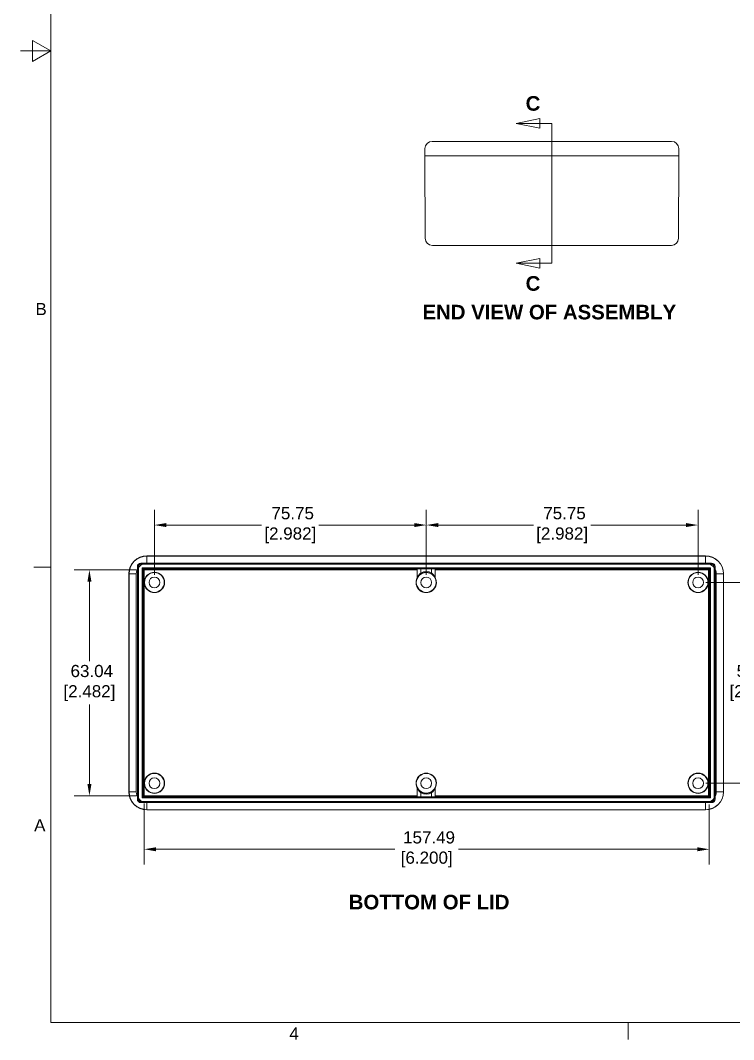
# Model space of a CAD drawing. Header units: millimetres. Extents: x 17 to 728, y 8 to 567.
# Drawn here: x 16.9 to 215.7, y 12.2 to 296.4 of the extents above; entities that cross this region are included whole.
import ezdxf

# ---------------------------------------------------------------- set-up
doc = ezdxf.new("R2010")
doc.units = ezdxf.units.MM
doc.header["$LTSCALE"] = 1.333333
for name, color, linetype, lineweight in [('Dimension (ANSI)', 7, 'Continuous', 9), ('Hidden (ANSI)', 7, 'Continuous', 9), ('Hidden Narrow (ANSI)', 7, 'Continuous', 9), ('Section Line (ANSI)', 7, 'Continuous', 9), ('Sketch Geometry (ANSI)', 7, 'Continuous', 9), ('Symbol (ANSI)', 7, 'Continuous', 9), ('Visible (ANSI)', 7, 'Continuous', 18), ('Visible Narrow (ANSI)', 7, 'Continuous', 9)]:
    doc.layers.add(name, color=color, linetype=linetype, lineweight=lineweight)
doc.styles.add('Label Text (ANSI)', font='ARIALBD.TTF')
doc.styles.add('Note Text (ANSI)', font='ARIAL.TTF')
doc.dimstyles.new('Default - mm (ANSI)', dxfattribs={"dimscale": 1.333333, "dimtxt": 2.54, "dimasz": 2.5, "dimexe": 3.175, "dimexo": 1.6002, "dimgap": 0.8, "dimtad": 0, "dimtih": 1, "dimtoh": 1, "dimrnd": 1e-08, "dimzin": 4, "dimdsep": 46, "dimtxsty": 'Note Text (ANSI)', "dimcen": 0.09, "dimdle": 10, "dimclrd": 256, "dimclre": 256, "dimclrt": 256, "dimadec": 1, "dimazin": 0, "dimtfac": 1.2, "dimtofl": 0, "dimtmove": 0, "dimatfit": 3, "dimfxl": 0, "dimtolj": 1, "dimtzin": 0, "dimlwd": -1, "dimlwe": -1, "dimarcsym": 0})

# ---------------------------------------------------------------- blocks, each defined once
blk = doc.blocks.new('*D15')
at = {"layer": 'Defpoints', "color": 0}
for p in [(130.03, 155.67), (54.28, 139.67), (130.03, 139.67)]:
    blk.add_point(p, dxfattribs=at)
at = {"layer": 'Dimension (ANSI)'}
for p, q in [((54.28, 141.8), (54.28, 159.9)), ((130.03, 141.8), (130.03, 159.9)), ((57.61, 155.67), (84.16, 155.67)), ((126.69, 155.67), (100.14, 155.67))]:
    blk.add_line(p, q, dxfattribs=at)
for points in [[(57.61, 156.22), (57.61, 155.11), (54.28, 155.67)], [(126.69, 156.22), (126.69, 155.11), (130.03, 155.67)]]:
    blk.add_solid(points, dxfattribs=at)
at = {"layer": 'Dimension (ANSI)', "insert": (92.15, 160.66), "char_height": 3.387, "attachment_point": 2, "style": 'Note Text (ANSI)'}
blk.add_mtext('\\A1; 75.75\\P[2.982]', dxfattribs=at)
blk = doc.blocks.new('*D16')
at = {"layer": 'Defpoints', "color": 0}
for p in [(205.78, 155.67), (130.03, 139.67), (205.78, 139.67)]:
    blk.add_point(p, dxfattribs=at)
at = {"layer": 'Dimension (ANSI)'}
for p, q in [((130.03, 141.8), (130.03, 159.9)), ((205.78, 141.8), (205.78, 159.9)), ((133.36, 155.67), (159.91, 155.67)), ((202.44, 155.67), (175.89, 155.67))]:
    blk.add_line(p, q, dxfattribs=at)
for points in [[(133.36, 156.22), (133.36, 155.11), (130.03, 155.67)], [(202.44, 156.22), (202.44, 155.11), (205.78, 155.67)]]:
    blk.add_solid(points, dxfattribs=at)
at = {"layer": 'Dimension (ANSI)', "insert": (167.9, 160.66), "char_height": 3.387, "attachment_point": 2, "style": 'Note Text (ANSI)'}
blk.add_mtext('\\A1; 75.75\\P[2.982]', dxfattribs=at)
blk = doc.blocks.new('*D17')
at = {"layer": 'Defpoints', "color": 0}
for p in [(205.78, 139.67), (221.78, 139.67), (205.78, 83.67)]:
    blk.add_point(p, dxfattribs=at)
at = {"layer": 'Dimension (ANSI)'}
for p, q in [((207.91, 139.67), (226.01, 139.67)), ((221.78, 136.33), (221.78, 117.73)), ((221.78, 87), (221.78, 105.6)), ((207.91, 83.67), (226.01, 83.67))]:
    blk.add_line(p, q, dxfattribs=at)
for points in [[(221.22, 136.33), (222.33, 136.33), (221.78, 139.67)], [(221.22, 87), (222.33, 87), (221.78, 83.67)]]:
    blk.add_solid(points, dxfattribs=at)
at = {"layer": 'Dimension (ANSI)', "insert": (221.78, 116.67), "char_height": 3.387, "attachment_point": 2, "style": 'Note Text (ANSI)'}
blk.add_mtext('\\A1; 56.00\\P[2.205]', dxfattribs=at)
blk = doc.blocks.new('*D18')
at = {"layer": 'Defpoints', "color": 0}
for p in [(51.4, 143.19), (36.17, 80.15), (51.4, 80.15)]:
    blk.add_point(p, dxfattribs=at)
at = {"layer": 'Dimension (ANSI)'}
for p, q in [((49.27, 143.19), (31.94, 143.19)), ((36.17, 139.86), (36.17, 117.73)), ((36.17, 83.48), (36.17, 105.6)), ((49.27, 80.15), (31.94, 80.15))]:
    blk.add_line(p, q, dxfattribs=at)
for points in [[(35.62, 139.86), (36.73, 139.86), (36.17, 143.19)], [(35.62, 83.48), (36.73, 83.48), (36.17, 80.15)]]:
    blk.add_solid(points, dxfattribs=at)
at = {"layer": 'Dimension (ANSI)', "insert": (36.17, 116.67), "char_height": 3.387, "attachment_point": 2, "style": 'Note Text (ANSI)'}
blk.add_mtext('\\A1; 63.04\\P[2.482]', dxfattribs=at)
blk = doc.blocks.new('*D19')
at = {"layer": 'Defpoints', "color": 0}
for p in [(51.4, 80.15), (208.9, 79.9), (208.9, 65.27)]:
    blk.add_point(p, dxfattribs=at)
at = {"layer": 'Dimension (ANSI)'}
for p, q in [((51.4, 78.01), (51.4, 61.03)), ((208.9, 77.76), (208.9, 61.03)), ((54.74, 65.27), (121.3, 65.27)), ((205.56, 65.27), (139.01, 65.27))]:
    blk.add_line(p, q, dxfattribs=at)
for points in [[(54.74, 65.82), (54.74, 64.71), (51.4, 65.27)], [(205.56, 65.82), (205.56, 64.71), (208.9, 65.27)]]:
    blk.add_solid(points, dxfattribs=at)
at = {"layer": 'Dimension (ANSI)', "insert": (130.15, 70.27), "char_height": 3.3867, "attachment_point": 2, "style": 'Note Text (ANSI)'}
blk.add_mtext('\\A1; 157.49\\P[6.200]', dxfattribs=at)
blk = doc.blocks.new('2dTransSection2')
at = {"layer": 'Section Line (ANSI)', "linetype": 'Continuous'}
for p, q in [((121.28, 201.74), (116.28, 200.74)), ((121.28, 200.74), (116.28, 200.74)), ((116.28, 200.74), (121.28, 199.74)), ((121.28, 199.74), (121.28, 201.74)), ((123.78, 200.74), (121.28, 200.74)), ((123.78, 200.74), (123.78, 199.41)), ((123.78, 172.81), (123.78, 171.49)), ((121.28, 172.49), (116.28, 171.49)), ((121.28, 171.49), (116.28, 171.49)), ((116.28, 171.49), (121.28, 170.49)), ((121.28, 170.49), (121.28, 172.49)), ((123.78, 171.49), (121.28, 171.49))]:
    blk.add_line(p, q, dxfattribs=at)
at = {"layer": 'Section Line (ANSI)'}
blk.add_line((123.78, 200.74), (123.78, 171.49), dxfattribs=at)
at = {"layer": 'Section Line (ANSI)', "linetype": 'Continuous', "flags": 128}
for points in [[(121.28, 201.74), (116.28, 200.74), (121.28, 199.74), (121.28, 201.74)], [(121.28, 172.49), (116.28, 171.49), (121.28, 170.49), (121.28, 172.49)]]:
    blk.add_lwpolyline(points, dxfattribs=at)
at = {"layer": 'Section Line (ANSI)'}
for points in [[(121.28, 201.74), (116.28, 200.74), (121.28, 199.74), (121.28, 201.74)], [(121.28, 172.49), (116.28, 171.49), (121.28, 170.49), (121.28, 172.49)]]:
    blk.add_solid(points, dxfattribs=at)
at = {"layer": 'Section Line (ANSI)', "char_height": 3.05, "attachment_point": 7, "style": 'Label Text (ANSI)'}
for insert in [(118.29, 203.36), (118.29, 165.71)]:
    blk.add_mtext('C', dxfattribs=dict(at, insert=insert))
blk = doc.blocks.new('Borders Default Border')
at = {"layer": 'Sketch Geometry (ANSI)'}
for p, q in [((19.05, 107.95), (15.49, 107.95)), ((139.7, 12.7), (139.7, 9.14))]:
    blk.add_line(p, q, dxfattribs=at)
at = {"layer": 'Sketch Geometry (ANSI)', "flags": 128}
for points in [[(19.05, 12.7), (19.05, 419.1), (539.75, 419.1), (539.75, 12.7), (19.05, 12.7)], [(12.7, 215.9), (19.05, 215.9), (15.24, 218.1), (15.24, 213.7), (19.05, 215.9)]]:
    blk.add_lwpolyline(points, dxfattribs=at)
at = {"layer": 'Symbol (ANSI)', "char_height": 2.54, "attachment_point": 7, "style": 'Note Text (ANSI)'}
for s, insert in [('B', (15.85, 160.65)), ('A', (15.57, 52.7)), ('4', (68.91, 9.14))]:
    blk.add_mtext(s, dxfattribs=dict(at, insert=insert))

msp = doc.modelspace()

# ---------------------------------------------------------------- linework, layer by layer
at = {"layer": 'Hidden (ANSI)'}
for centre in [(54.275, 139.667), (130.025, 139.667), (205.775, 139.667), (54.275, 83.667), (130.025, 83.667), (205.775, 83.667)]:
    msp.add_circle(centre, 2.8, dxfattribs=at)
at = {"layer": 'Hidden Narrow (ANSI)'}
for p, q in [((52.175, 147.067), (52.21, 147.032)), ((52.21, 145.032), (52.21, 147.032)), ((52.21, 147.032), (207.841, 147.032)), ((207.841, 145.032), (52.21, 145.032)), ((207.841, 147.032), (207.876, 147.067)), ((207.841, 147.032), (207.841, 145.032)), ((47.211, 142.033), (47.175, 142.068)), ((49.211, 142.033), (47.211, 142.033)), ((47.211, 81.302), (47.211, 142.033)), ((49.211, 142.033), (49.211, 81.302)), ((212.84, 142.033), (210.84, 142.033)), ((210.84, 81.302), (210.84, 142.033)), ((212.875, 142.068), (212.84, 142.033)), ((212.84, 142.033), (212.84, 81.302)), ((47.175, 81.267), (47.211, 81.302)), ((49.211, 81.302), (47.211, 81.302)), ((212.84, 81.302), (210.84, 81.302)), ((212.84, 81.302), (212.875, 81.267)), ((52.21, 78.303), (52.21, 76.303)), ((52.21, 78.303), (207.841, 78.303)), ((207.841, 76.303), (207.841, 78.303)), ((52.21, 76.303), (52.175, 76.267)), ((207.841, 76.303), (52.21, 76.303)), ((207.876, 76.267), (207.841, 76.303))]:
    msp.add_line(p, q, dxfattribs=at)
for centre, major_axis, ratio in [((52.211, 142.032), (-3.536, 3.536), 0.999939), ((52.211, 142.032), (-2.122, 2.122), 0.9996955), ((207.84, 142.032), (3.536, 3.536), 0.999939), ((207.84, 142.032), (2.122, 2.122), 0.9996955), ((52.211, 81.303), (-3.536, -3.536), 0.999939), ((52.211, 81.303), (-2.122, -2.122), 0.9996955), ((207.84, 81.303), (2.122, -2.122), 0.9996955), ((207.84, 81.303), (3.536, -3.536), 0.999939)]:
    msp.add_ellipse(centre, major_axis=major_axis, ratio=ratio, start_param=5.4979394, end_param=7.0684312, dxfattribs=at)
at = {"layer": 'Visible (ANSI)'}
for p, q in [((131.675, 262.649), (134.675, 262.649)), ((195.405, 262.649), (134.675, 262.649)), ((195.405, 262.649), (198.405, 262.649)), ((129.675, 260.684), (129.64, 258.649)), ((129.64, 258.649), (134.14, 258.649)), ((129.64, 258.649), (129.74, 235.641)), ((195.94, 258.649), (134.14, 258.649)), ((134.639, 258.649), (195.441, 258.649)), ((195.94, 258.649), (200.44, 258.649)), ((200.34, 235.641), (200.44, 258.649)), ((200.44, 258.649), (200.404, 260.684)), ((134.24, 233.649), (131.74, 233.649)), ((134.24, 233.649), (195.84, 233.649)), ((198.34, 233.649), (195.84, 233.649)), ((50.525, 145.067), (209.526, 145.067)), ((52.175, 147.067), (207.876, 147.067)), ((49.525, 79.267), (49.525, 144.068)), ((51.095, 143.498), (50.845, 143.748)), ((51.154, 143.439), (51.095, 143.498)), ((51.404, 143.189), (51.154, 143.439)), ((127.492, 140.936), (127.492, 143.189)), ((127.525, 143.467), (127.497, 143.439)), ((127.525, 143.467), (128.525, 143.467)), ((127.525, 143.467), (127.525, 140.966)), ((128.525, 143.467), (131.525, 143.467)), ((131.525, 143.467), (132.525, 143.467)), ((132.525, 143.467), (132.554, 143.439)), ((132.525, 140.966), (132.525, 143.467)), ((132.559, 143.189), (132.559, 140.936)), ((208.647, 143.189), (208.897, 143.439)), ((208.897, 143.439), (208.956, 143.498)), ((208.956, 143.498), (209.206, 143.748)), ((210.525, 144.068), (210.525, 79.267)), ((47.175, 81.267), (47.175, 142.068)), ((127.499, 140.935), (127.492, 140.936)), ((132.552, 140.935), (132.559, 140.936)), ((212.875, 142.068), (212.875, 81.267)), ((50.845, 79.587), (51.095, 79.837)), ((51.095, 79.837), (51.154, 79.896)), ((51.404, 80.146), (51.154, 79.896)), ((127.499, 82.4), (127.492, 82.399)), ((127.492, 80.146), (127.492, 82.399)), ((127.525, 79.867), (127.497, 79.896)), ((127.525, 82.369), (127.525, 79.867)), ((128.525, 79.867), (127.525, 79.867)), ((131.525, 79.867), (128.525, 79.867)), ((132.525, 79.867), (131.525, 79.867)), ((132.525, 79.867), (132.525, 82.369)), ((132.525, 79.867), (132.554, 79.896)), ((132.552, 82.4), (132.559, 82.399)), ((132.559, 82.399), (132.559, 80.146)), ((208.647, 80.146), (208.897, 79.896)), ((208.897, 79.896), (208.956, 79.837)), ((208.956, 79.837), (209.206, 79.587)), ((209.526, 78.267), (50.525, 78.267)), ((207.876, 76.267), (52.175, 76.267))]:
    msp.add_line(p, q, dxfattribs=at)
at = {"layer": 'Visible (ANSI)', "flags": 128}
for points in [[(127.499, 140.935), (127.5, 140.934), (127.501, 140.934), (127.502, 140.934), (127.503, 140.934), (127.504, 140.934), (127.505, 140.934), (127.507, 140.934), (127.508, 140.935), (127.509, 140.935), (127.51, 140.935), (127.511, 140.936), (127.512, 140.937), (127.513, 140.937), (127.514, 140.938), (127.516, 140.94), (127.517, 140.941), (127.518, 140.943), (127.519, 140.946), (127.521, 140.949), (127.522, 140.952), (127.523, 140.957), (127.524, 140.963), (127.525, 140.971), (127.525, 140.987)], [(132.525, 140.987), (132.526, 140.972), (132.527, 140.964), (132.528, 140.959), (132.529, 140.955), (132.53, 140.951), (132.531, 140.947), (132.532, 140.945), (132.533, 140.942), (132.535, 140.941), (132.536, 140.939), (132.537, 140.938), (132.538, 140.937), (132.539, 140.936), (132.54, 140.936), (132.541, 140.935), (132.543, 140.935), (132.544, 140.934), (132.545, 140.934), (132.546, 140.934), (132.547, 140.934), (132.549, 140.934), (132.55, 140.934), (132.551, 140.934), (132.552, 140.935)], [(127.525, 82.348), (127.525, 82.363), (127.524, 82.37), (127.523, 82.376), (127.522, 82.38), (127.521, 82.384), (127.52, 82.388), (127.519, 82.39), (127.518, 82.392), (127.516, 82.394), (127.515, 82.396), (127.514, 82.397), (127.513, 82.398), (127.512, 82.399), (127.511, 82.399), (127.509, 82.4), (127.508, 82.4), (127.507, 82.4), (127.506, 82.401), (127.505, 82.401), (127.503, 82.401), (127.502, 82.401), (127.501, 82.401), (127.5, 82.4), (127.499, 82.4)], [(132.552, 82.4), (132.551, 82.4), (132.55, 82.401), (132.549, 82.401), (132.548, 82.401), (132.547, 82.401), (132.545, 82.401), (132.544, 82.401), (132.543, 82.4), (132.542, 82.4), (132.541, 82.4), (132.54, 82.399), (132.539, 82.398), (132.538, 82.398), (132.536, 82.396), (132.535, 82.395), (132.534, 82.393), (132.533, 82.391), (132.531, 82.389), (132.53, 82.386), (132.529, 82.383), (132.528, 82.378), (132.527, 82.372), (132.526, 82.364), (132.525, 82.348)]]:
    msp.add_lwpolyline(points, dxfattribs=at)
at = {"layer": 'Visible (ANSI)'}
for centre, radius in [((54.275, 139.667), 2.833), ((54.275, 139.667), 2.765), ((130.025, 139.667), 2.765), ((205.775, 139.667), 2.833), ((205.775, 139.667), 2.765), ((54.275, 139.667), 1.5), ((130.025, 139.667), 1.5), ((205.775, 139.667), 1.5), ((54.275, 83.667), 2.833), ((54.275, 83.667), 2.765), ((130.025, 83.667), 2.765), ((205.775, 83.667), 2.833), ((205.775, 83.667), 2.765), ((54.275, 83.667), 1.5), ((130.025, 83.667), 1.5), ((205.775, 83.667), 1.5)]:
    msp.add_circle(centre, radius, dxfattribs=at)
for centre, radius, start, end in [((131.675, 260.649), 2, 90, 179), ((198.405, 260.649), 2, 1, 90), ((131.74, 235.649), 2, 180.25, 270), ((198.34, 235.649), 2, 270, 359.75), ((130.025, 139.667), 2.833, 153.39451, 26.60549), ((130.025, 83.667), 2.833, 333.39451, 206.60549)]:
    msp.add_arc(centre, radius, start, end, dxfattribs=at)
for centre, major_axis, ratio, start_param, end_param in [((52.176, 142.067), (-3.537, 3.537), 0.9996955, 5.4979394, 7.0684312), ((50.526, 144.067), (-0.707, 0.707), 0.9996955, 5.4979394, 7.0684312), ((207.875, 142.067), (3.537, 3.537), 0.9996955, 5.4979394, 7.0684312), ((209.525, 144.067), (0.707, 0.707), 0.9996955, 5.4979394, 7.0684312), ((127.497, 143.189), (0, -0.25), 0.0174551, 3.1590459, 4.712389), ((132.554, 143.189), (0, 0.25), 0.0174551, 4.712389, 6.265732), ((127.275, 140.966), (0.25, 0), 0.9991658, 5.8416057, 6.2831853), ((132.775, 82.369), (-0.25, 0), 0.9991658, 5.8416057, 6.2831853), ((52.176, 81.268), (-3.537, -3.537), 0.9996955, 5.4979394, 7.0684312), ((127.497, 80.146), (0, -0.25), 0.0174551, 4.712389, 6.265732), ((132.554, 80.146), (0, 0.25), 0.0174551, 3.1590459, 4.712389), ((207.875, 81.268), (3.537, -3.537), 0.9996955, 5.4979394, 7.0684312), ((50.526, 79.268), (-0.707, -0.707), 0.9996955, 5.4979394, 7.0684312), ((209.525, 79.268), (0.707, -0.707), 0.9996955, 5.4979394, 7.0684312)]:
    msp.add_ellipse(centre, major_axis=major_axis, ratio=ratio, start_param=start_param, end_param=end_param, dxfattribs=at)
at = {"layer": 'Visible Narrow (ANSI)'}
for p, q in [((50.556, 145.037), (50.525, 145.067)), ((50.556, 145.037), (50.556, 144.787)), ((209.495, 145.037), (50.556, 145.037)), ((209.526, 145.067), (209.495, 145.037)), ((209.495, 144.787), (209.495, 145.037)), ((49.525, 144.068), (49.556, 144.037)), ((49.556, 144.037), (49.806, 144.037)), ((49.556, 144.037), (49.556, 79.298)), ((49.806, 79.298), (49.806, 144.037)), ((50.556, 144.787), (209.495, 144.787)), ((209.206, 143.748), (50.845, 143.748)), ((50.845, 143.748), (50.845, 79.587)), ((51.095, 143.498), (208.956, 143.498)), ((51.095, 79.837), (51.095, 143.498)), ((127.497, 143.439), (51.154, 143.439)), ((51.154, 143.439), (51.154, 79.896)), ((51.404, 143.189), (127.492, 143.189)), ((51.404, 80.146), (51.404, 143.189)), ((128.525, 142.288), (128.525, 143.467)), ((128.525, 142.288), (128.65, 142.071)), ((131.525, 142.288), (131.401, 142.071)), ((131.525, 143.467), (131.525, 142.288)), ((208.897, 143.439), (132.554, 143.439)), ((132.559, 143.189), (208.647, 143.189)), ((208.647, 143.189), (208.647, 80.146)), ((208.897, 79.896), (208.897, 143.439)), ((208.956, 143.498), (208.956, 79.837)), ((209.206, 79.587), (209.206, 143.748)), ((210.245, 144.037), (210.245, 79.298)), ((210.245, 144.037), (210.495, 144.037)), ((210.495, 144.037), (210.525, 144.068)), ((210.495, 79.298), (210.495, 144.037)), ((127.499, 140.935), (127.501, 140.86)), ((132.549, 140.86), (132.552, 140.935)), ((127.501, 82.475), (127.499, 82.4)), ((132.552, 82.4), (132.549, 82.475)), ((50.845, 79.587), (209.206, 79.587)), ((208.956, 79.837), (51.095, 79.837)), ((51.154, 79.896), (127.497, 79.896)), ((127.492, 80.146), (51.404, 80.146)), ((128.65, 81.264), (128.525, 81.047)), ((128.525, 79.867), (128.525, 81.047)), ((131.401, 81.264), (131.525, 81.047)), ((131.525, 81.047), (131.525, 79.867)), ((132.554, 79.896), (208.897, 79.896)), ((208.647, 80.146), (132.559, 80.146)), ((49.556, 79.298), (49.525, 79.267)), ((49.556, 79.298), (49.806, 79.298)), ((50.525, 78.267), (50.556, 78.298)), ((209.495, 78.548), (50.556, 78.548)), ((50.556, 78.298), (50.556, 78.548)), ((50.556, 78.298), (209.495, 78.298)), ((209.495, 78.548), (209.495, 78.298)), ((209.495, 78.298), (209.526, 78.267)), ((210.245, 79.298), (210.495, 79.298)), ((210.525, 79.267), (210.495, 79.298))]:
    msp.add_line(p, q, dxfattribs=at)
at = {"layer": 'Visible Narrow (ANSI)', "flags": 128}
for points in [[(128.525, 142.288), (128.457, 142.237), (128.39, 142.184), (128.324, 142.128), (128.261, 142.07), (128.2, 142.01), (128.141, 141.948), (128.084, 141.886), (128.03, 141.822), (127.978, 141.757), (127.928, 141.691), (127.881, 141.625), (127.836, 141.558), (127.794, 141.492), (127.754, 141.426), (127.717, 141.361), (127.682, 141.297), (127.65, 141.233), (127.62, 141.171), (127.593, 141.114), (127.57, 141.063), (127.551, 141.021), (127.537, 140.989), (127.528, 140.97), (127.525, 140.966)], [(132.525, 140.966), (132.522, 140.971), (132.513, 140.991), (132.498, 141.025), (132.479, 141.068), (132.456, 141.119), (132.43, 141.175), (132.401, 141.235), (132.369, 141.297), (132.334, 141.361), (132.297, 141.426), (132.257, 141.492), (132.215, 141.559), (132.17, 141.625), (132.123, 141.692), (132.073, 141.757), (132.021, 141.823), (131.966, 141.886), (131.91, 141.949), (131.851, 142.01), (131.79, 142.07), (131.726, 142.128), (131.661, 142.184), (131.594, 142.237), (131.525, 142.288)], [(127.501, 140.86), (127.505, 140.863), (127.515, 140.88), (127.531, 140.909), (127.553, 140.948), (127.58, 140.995), (127.61, 141.047), (127.645, 141.104), (127.682, 141.162), (127.722, 141.221), (127.765, 141.281), (127.81, 141.341), (127.859, 141.402), (127.91, 141.463), (127.964, 141.524), (128.021, 141.584), (128.081, 141.644), (128.143, 141.702), (128.208, 141.76), (128.276, 141.816), (128.346, 141.871), (128.419, 141.924), (128.494, 141.975), (128.571, 142.024), (128.65, 142.071)], [(131.401, 142.071), (131.48, 142.024), (131.557, 141.975), (131.631, 141.924), (131.704, 141.871), (131.774, 141.817), (131.842, 141.76), (131.907, 141.703), (131.969, 141.644), (132.029, 141.585), (132.086, 141.524), (132.141, 141.463), (132.192, 141.402), (132.241, 141.341), (132.286, 141.281), (132.329, 141.221), (132.369, 141.163), (132.406, 141.105), (132.439, 141.051), (132.469, 141), (132.496, 140.953), (132.518, 140.913), (132.535, 140.883), (132.546, 140.864), (132.549, 140.86)], [(128.65, 81.264), (128.571, 81.31), (128.494, 81.36), (128.419, 81.411), (128.346, 81.464), (128.276, 81.519), (128.208, 81.575), (128.143, 81.633), (128.081, 81.691), (128.021, 81.751), (127.964, 81.811), (127.91, 81.872), (127.859, 81.933), (127.81, 81.994), (127.765, 82.054), (127.722, 82.114), (127.682, 82.173), (127.645, 82.231), (127.61, 82.288), (127.58, 82.34), (127.553, 82.387), (127.531, 82.426), (127.515, 82.454), (127.505, 82.472), (127.501, 82.475)], [(132.549, 82.475), (132.546, 82.471), (132.535, 82.452), (132.518, 82.422), (132.496, 82.382), (132.469, 82.335), (132.439, 82.284), (132.406, 82.23), (132.369, 82.172), (132.329, 82.114), (132.286, 82.054), (132.241, 81.994), (132.192, 81.933), (132.141, 81.872), (132.086, 81.811), (132.029, 81.75), (131.969, 81.691), (131.907, 81.632), (131.842, 81.574), (131.774, 81.518), (131.704, 81.464), (131.631, 81.411), (131.557, 81.359), (131.48, 81.31), (131.401, 81.264)], [(127.525, 82.369), (127.528, 82.365), (127.537, 82.346), (127.551, 82.314), (127.57, 82.272), (127.593, 82.221), (127.62, 82.164), (127.65, 82.102), (127.682, 82.038), (127.717, 81.974), (127.754, 81.909), (127.794, 81.843), (127.836, 81.777), (127.881, 81.71), (127.928, 81.644), (127.978, 81.578), (128.03, 81.513), (128.084, 81.449), (128.141, 81.386), (128.2, 81.325), (128.261, 81.265), (128.324, 81.207), (128.39, 81.151), (128.457, 81.098), (128.525, 81.047)], [(131.525, 81.047), (131.594, 81.098), (131.661, 81.151), (131.726, 81.207), (131.79, 81.265), (131.851, 81.324), (131.91, 81.386), (131.966, 81.448), (132.021, 81.512), (132.073, 81.577), (132.123, 81.643), (132.17, 81.71), (132.215, 81.776), (132.257, 81.843), (132.297, 81.909), (132.334, 81.974), (132.369, 82.038), (132.401, 82.1), (132.43, 82.16), (132.456, 82.216), (132.479, 82.266), (132.498, 82.31), (132.513, 82.343), (132.522, 82.364), (132.525, 82.369)]]:
    msp.add_lwpolyline(points, dxfattribs=at)
at = {"layer": 'Visible Narrow (ANSI)'}
for centre, radius, start, end in [((130.025, 139.667), 3.019, 60.21331, 119.78669), ((130.025, 139.667), 2.77, 60.21331, 119.78669), ((130.025, 83.667), 3.019, 240.21331, 299.78669), ((130.025, 83.667), 2.77, 240.21331, 299.78669)]:
    msp.add_arc(centre, radius, start, end, dxfattribs=at)
for centre, major_axis, ratio, start_param, end_param in [((50.556, 144.037), (-0.707, 0.707), 0.9998477, 5.4979394, 7.0684312), ((209.495, 144.037), (0.707, 0.707), 0.9998477, 5.4979394, 7.0684312), ((50.556, 144.037), (-0.53, 0.53), 0.9996955, 5.4979394, 7.0684312), ((209.495, 144.037), (0.53, 0.53), 0.9996955, 5.4979394, 7.0684312), ((132.775, 140.966), (-0.25, 0), 0.9991658, 0, 0.4415796), ((127.275, 82.369), (0.25, 0), 0.9991658, 0, 0.4415796), ((50.556, 79.298), (-0.707, -0.707), 0.9998477, 5.4979394, 7.0684312), ((50.556, 79.298), (-0.53, -0.53), 0.9996955, 5.4979394, 7.0684312), ((209.495, 79.298), (0.53, -0.53), 0.9996955, 5.4979394, 7.0684312), ((209.495, 79.298), (0.707, -0.707), 0.9998477, 5.4979394, 7.0684312)]:
    msp.add_ellipse(centre, major_axis=major_axis, ratio=ratio, start_param=start_param, end_param=end_param, dxfattribs=at)

# ---------------------------------------------------------------- block references
at = {"xscale": 1.333333333333333, "yscale": 1.333333333333333, "zscale": 1.333333333333333}
msp.add_blockref('Borders Default Border', (0, 0), dxfattribs=at)
at = {"layer": 'Section Line (ANSI)', "xscale": 1.333333333333333, "yscale": 1.333333333333333, "zscale": 1.333333333333333}
msp.add_blockref('2dTransSection2', (0, 0), dxfattribs=at)

# ---------------------------------------------------------------- texts
at = {"layer": 'Symbol (ANSI)', "char_height": 4.06667, "attachment_point": 7, "style": 'Label Text (ANSI)'}
for s, insert in [('END VIEW OF ASSEMBLY', (128.975, 212.958)), ('BOTTOM OF LID', (108.42, 48.452))]:
    msp.add_mtext(s, dxfattribs=dict(at, insert=insert))

# ---------------------------------------------------------------- dimensions: what is measured, and where the dimension line sits
at = {"layer": 'Dimension (ANSI)'}
for base, p1, p2, angle, text, override, picture, middle in [((130.025, 155.667), (54.275, 139.667), (130.025, 139.667), 180, ' <>\\X[2.982]', {"dimtih": 0, "dimtoh": 0, "dimdec": 2, "dimpost": '\\X', "dimtp": 0, "dimtm": 0, "dimtdec": 2, "dimatfit": 1, "dimtvp": -0.25}, '*D15', (92.15, 155.667)), ((205.775, 155.667), (130.025, 139.667), (205.775, 139.667), 180, ' <>\\X[2.982]', {"dimtih": 0, "dimtoh": 0, "dimdec": 2, "dimpost": '\\X', "dimtp": 0, "dimtm": 0, "dimtdec": 2, "dimatfit": 1, "dimtvp": -0.25}, '*D16', (167.9, 155.667)), ((36.175, 80.146), (51.404, 143.189), (51.404, 80.146), 90, ' <>\\X[2.482]', {"dimdec": 2, "dimpost": '\\X', "dimtp": 0, "dimtm": 0, "dimtdec": 2, "dimatfit": 1, "dimtvp": -0.25}, '*D18', (36.175, 111.667)), ((221.775, 139.667), (205.775, 83.667), (205.775, 139.667), 90, ' <>\\X[2.205]', {"dimdec": 2, "dimpost": '\\X', "dimtp": 0, "dimtm": 0, "dimtdec": 2, "dimatfit": 1, "dimtvp": -0.25}, '*D17', (221.775, 111.667)), ((208.897, 65.267), (51.404, 80.146), (208.897, 79.896), 180, ' <>\\X[6.200]', {"dimtih": 0, "dimtoh": 0, "dimdec": 2, "dimpost": '\\X', "dimtp": 0, "dimtm": 0, "dimtdec": 2, "dimatfit": 1, "dimtvp": -0.25}, '*D19', (130.15, 65.267))]:
    dim = msp.add_linear_dim(base=base, p1=p1, p2=p2, angle=angle, text=text, dimstyle='Default - mm (ANSI)', override=override, dxfattribs=at)
    dim.commit()
    dim.dimension.update_dxf_attribs({"geometry": picture, "text_midpoint": middle, "dimtype": 160})

doc.saveas('drawing.dxf')
